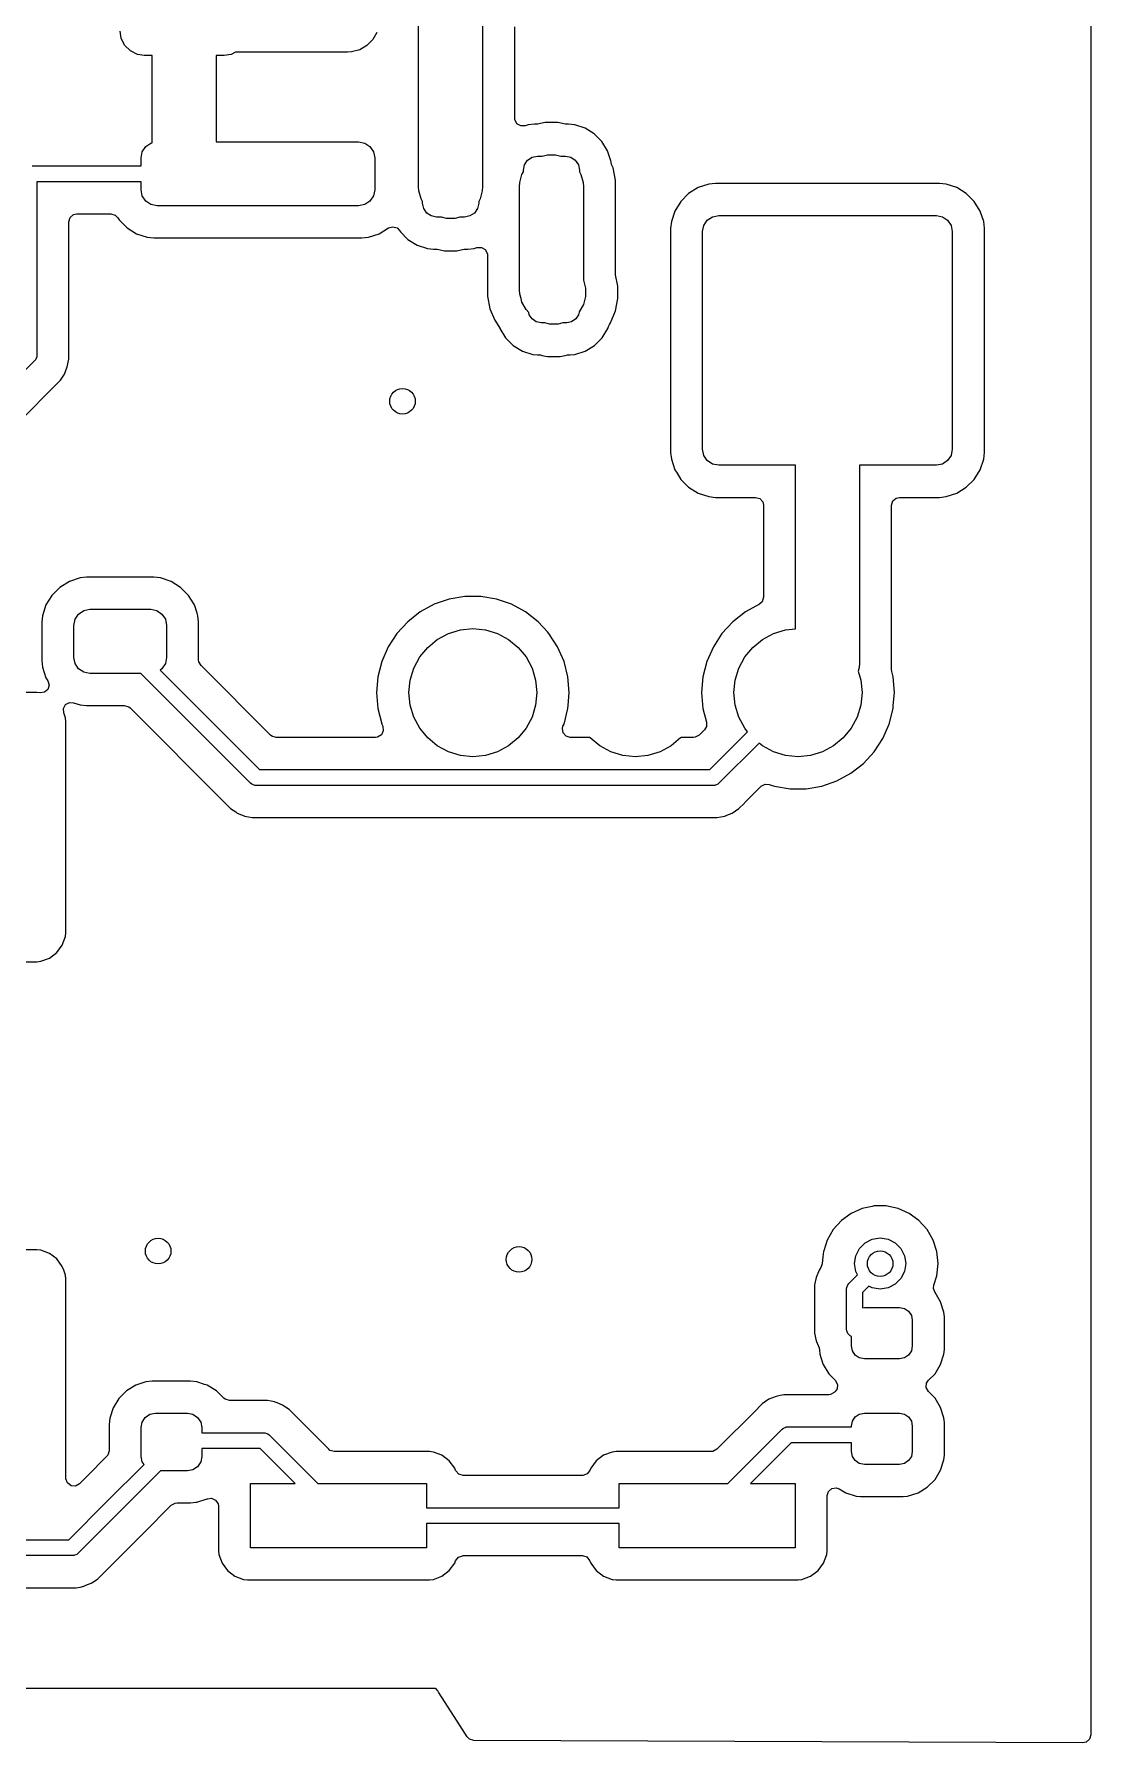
# Model space of a CAD drawing. Extents: x 0.78 to 3.29, y -3.41 to -0.66.
# Drawn here: x 2.642 to 3.292, y -3.407 to -2.357 of the extents above; entities that cross this region are included whole.
import ezdxf

# ---------------------------------------------------------------- set-up
doc = ezdxf.new("R2010")
doc.units = 0
doc.header["$MEASUREMENT"] = 0
doc.layers.add('BLACK', color=7, linetype='CONTINUOUS')

msp = doc.modelspace()

# ---------------------------------------------------------------- linework, layer by layer
at = {"layer": 'BLACK', "linetype": 'CONTINUOUS'}
for p, q in [((3.2919, -2.2501), (3.2919, -3.4025)), ((2.8784, -2.4508), (2.8784, -2.3342)), ((2.9178, -2.3423), (2.9178, -2.4508)), ((2.9375, -2.4087), (2.9375, -2.3525)), ((2.6955, -2.3595), (2.6949, -2.3553)), ((2.6976, -2.3639), (2.6955, -2.3595)), ((2.8503, -2.3604), (2.8466, -2.364)), ((2.8528, -2.356), (2.8503, -2.3604)), ((2.7011, -2.3673), (2.6976, -2.3639)), ((2.7054, -2.3695), (2.7011, -2.3673)), ((2.7096, -2.3701), (2.7054, -2.3695)), ((2.7146, -2.3701), (2.7096, -2.3701)), ((2.7146, -2.4238), (2.7146, -2.3701)), ((2.7589, -2.3701), (2.7539, -2.3701)), ((2.7539, -2.3701), (2.7539, -2.4232)), ((2.7631, -2.3695), (2.7589, -2.3701)), ((2.7658, -2.3681), (2.7631, -2.3695)), ((2.8346, -2.3681), (2.7658, -2.3681)), ((2.8372, -2.3679), (2.8346, -2.3681)), ((2.8422, -2.3666), (2.8372, -2.3679)), ((2.8466, -2.364), (2.8422, -2.3666)), ((2.9376, -2.4096), (2.9375, -2.4087)), ((2.9388, -2.4121), (2.9376, -2.4096)), ((2.9412, -2.4135), (2.9388, -2.4121)), ((2.9439, -2.4134), (2.9412, -2.4135)), ((2.9458, -2.4128), (2.9439, -2.4134)), ((2.9496, -2.4124), (2.9458, -2.4128)), ((2.9458, -2.4128), (2.9458, -2.4128)), ((2.9508, -2.4124), (2.9496, -2.4124)), ((2.9518, -2.4123), (2.9508, -2.4124)), ((2.9533, -2.412), (2.9518, -2.4123)), ((2.9563, -2.4114), (2.9533, -2.412)), ((2.964, -2.4114), (2.9563, -2.4114)), ((2.9563, -2.4114), (2.9563, -2.4114)), ((2.967, -2.412), (2.964, -2.4114)), ((2.964, -2.4114), (2.964, -2.4114)), ((2.9685, -2.4123), (2.967, -2.412)), ((2.9694, -2.4124), (2.9685, -2.4123)), ((2.9706, -2.4124), (2.9694, -2.4124)), ((2.9745, -2.4128), (2.9706, -2.4124)), ((2.9706, -2.4124), (2.9706, -2.4124)), ((2.9808, -2.4149), (2.9745, -2.4128)), ((2.9745, -2.4128), (2.9745, -2.4128)), ((2.9864, -2.4183), (2.9808, -2.4149)), ((2.9808, -2.4149), (2.9808, -2.4149)), ((2.9808, -2.4149), (2.9808, -2.4149)), ((2.7084, -2.4293), (2.7106, -2.4261)), ((2.7106, -2.4261), (2.7138, -2.424)), ((2.7138, -2.424), (2.7146, -2.4238)), ((2.7539, -2.4232), (2.7549, -2.4232)), ((2.7549, -2.4232), (2.8228, -2.4232)), ((2.8228, -2.4232), (2.8415, -2.4232)), ((2.8415, -2.4232), (2.8453, -2.424)), ((2.8453, -2.424), (2.8485, -2.4261)), ((2.8485, -2.4261), (2.8506, -2.4293)), ((2.9911, -2.423), (2.9864, -2.4183)), ((2.9864, -2.4183), (2.9864, -2.4183)), ((2.9946, -2.4287), (2.9911, -2.423)), ((2.9911, -2.423), (2.9911, -2.423)), ((2.7077, -2.4331), (2.7084, -2.4293)), ((2.7077, -2.438), (2.7077, -2.4331)), ((2.8506, -2.4293), (2.8514, -2.4331)), ((2.8514, -2.4331), (2.8514, -2.4528)), ((2.9436, -2.4374), (2.9454, -2.4346)), ((2.9454, -2.4346), (2.9482, -2.4327)), ((2.9482, -2.4327), (2.9515, -2.4321)), ((2.9515, -2.4321), (2.9545, -2.4321)), ((2.9545, -2.4321), (2.9576, -2.4313)), ((2.9576, -2.4313), (2.9627, -2.4313)), ((2.9627, -2.4313), (2.9658, -2.4321)), ((2.9658, -2.4321), (2.9688, -2.4321)), ((2.9688, -2.4321), (2.972, -2.4327)), ((2.972, -2.4327), (2.9748, -2.4346)), ((2.9748, -2.4346), (2.9767, -2.4374)), ((2.9946, -2.4287), (2.9946, -2.4287)), ((2.9946, -2.4287), (2.9946, -2.4287)), ((2.9953, -2.4307), (2.9946, -2.4287)), ((2.9967, -2.4349), (2.9953, -2.4307)), ((2.9968, -2.4357), (2.9967, -2.4349)), ((2.9971, -2.4371), (2.9968, -2.4357)), ((2.6407, -2.438), (2.7077, -2.438)), ((2.9406, -2.4482), (2.942, -2.4433)), ((2.942, -2.4433), (2.9429, -2.4416)), ((2.9429, -2.4407), (2.9436, -2.4374)), ((2.9429, -2.4416), (2.9429, -2.4407)), ((2.9767, -2.4374), (2.9774, -2.4407)), ((2.9774, -2.4407), (2.9774, -2.4416)), ((2.9774, -2.4416), (2.9783, -2.4433)), ((2.9783, -2.4433), (2.9797, -2.4482)), ((2.998, -2.4393), (2.9971, -2.4371)), ((2.9995, -2.4469), (2.998, -2.4393)), ((2.998, -2.4393), (2.998, -2.4393)), ((2.998, -2.4393), (2.998, -2.4393)), ((2.998, -2.4393), (2.998, -2.4393)), ((2.9995, -2.504), (2.9995, -2.4469)), ((2.7077, -2.4478), (2.6436, -2.4478)), ((2.6436, -2.4478), (2.6436, -2.5545)), ((2.7077, -2.4528), (2.7077, -2.4478)), ((2.7084, -2.4565), (2.7077, -2.4528)), ((2.7106, -2.4597), (2.7084, -2.4565)), ((2.8506, -2.4565), (2.8485, -2.4597)), ((2.8514, -2.4528), (2.8506, -2.4565)), ((2.8786, -2.4534), (2.8784, -2.4508)), ((2.8799, -2.4583), (2.8786, -2.4534)), ((2.9176, -2.4534), (2.9163, -2.4583)), ((2.9178, -2.4508), (2.9176, -2.4534)), ((2.9405, -2.4508), (2.9406, -2.4482)), ((2.9405, -2.5143), (2.9405, -2.4508)), ((2.9797, -2.4482), (2.9798, -2.4508)), ((2.9798, -2.4508), (2.9798, -2.5083)), ((3.0445, -2.455), (3.0397, -2.4599)), ((3.0504, -2.4514), (3.0445, -2.455)), ((3.057, -2.4492), (3.0504, -2.4514)), ((3.0504, -2.4514), (3.0504, -2.4514)), ((3.061, -2.4488), (3.057, -2.4492)), ((3.057, -2.4492), (3.057, -2.4492)), ((3.1988, -2.4488), (3.061, -2.4488)), ((3.061, -2.4488), (3.061, -2.4488)), ((3.2029, -2.4492), (3.1988, -2.4488)), ((3.2094, -2.4514), (3.2029, -2.4492)), ((3.2029, -2.4492), (3.2029, -2.4492)), ((3.2153, -2.455), (3.2094, -2.4514)), ((3.2202, -2.4599), (3.2153, -2.455)), ((2.664, -2.4698), (2.6661, -2.468)), ((2.6661, -2.468), (2.6682, -2.4675)), ((2.6682, -2.4675), (2.6892, -2.4675)), ((2.6892, -2.4675), (2.6918, -2.4683)), ((2.7138, -2.4618), (2.7106, -2.4597)), ((2.7175, -2.4626), (2.7138, -2.4618)), ((2.7362, -2.4626), (2.7175, -2.4626)), ((2.8041, -2.4626), (2.7362, -2.4626)), ((2.8415, -2.4626), (2.8041, -2.4626)), ((2.8453, -2.4618), (2.8415, -2.4626)), ((2.8485, -2.4597), (2.8453, -2.4618)), ((2.8809, -2.46), (2.8799, -2.4583)), ((2.8809, -2.4609), (2.8809, -2.46)), ((2.8816, -2.4642), (2.8809, -2.4609)), ((2.8834, -2.467), (2.8816, -2.4642)), ((2.8862, -2.4688), (2.8834, -2.467)), ((2.9128, -2.467), (2.91, -2.4688)), ((2.9147, -2.4642), (2.9128, -2.467)), ((2.9154, -2.4609), (2.9147, -2.4642)), ((2.9163, -2.4583), (2.9154, -2.46)), ((2.9154, -2.46), (2.9154, -2.4609)), ((3.036, -2.4658), (3.0339, -2.4723)), ((3.0397, -2.4599), (3.036, -2.4658)), ((3.036, -2.4658), (3.036, -2.4658)), ((3.2238, -2.4658), (3.2202, -2.4599)), ((3.226, -2.4723), (3.2238, -2.4658)), ((2.6633, -2.4724), (2.664, -2.4698)), ((2.6633, -2.5569), (2.6633, -2.4724)), ((2.6918, -2.4683), (2.6934, -2.4699)), ((2.6934, -2.4699), (2.6942, -2.4712)), ((2.6942, -2.4712), (2.6991, -2.4761)), ((2.6991, -2.4761), (2.7049, -2.4797)), ((2.8541, -2.4797), (2.8599, -2.4761)), ((2.8599, -2.4761), (2.8626, -2.4754)), ((2.8626, -2.4754), (2.8652, -2.4762)), ((2.8652, -2.4762), (2.8666, -2.4777)), ((2.8666, -2.4777), (2.8672, -2.4786)), ((2.8672, -2.4786), (2.8718, -2.4832)), ((2.8895, -2.4695), (2.8862, -2.4688)), ((2.8925, -2.4695), (2.8895, -2.4695)), ((2.8956, -2.4703), (2.8925, -2.4695)), ((2.9007, -2.4703), (2.8956, -2.4703)), ((2.9037, -2.4695), (2.9007, -2.4703)), ((2.9067, -2.4695), (2.9037, -2.4695)), ((2.91, -2.4688), (2.9067, -2.4695)), ((3.0339, -2.4723), (3.0334, -2.4764)), ((3.0334, -2.4764), (3.0334, -2.6142)), ((3.0339, -2.4723), (3.0339, -2.4723)), ((3.0339, -2.4723), (3.0339, -2.4723)), ((3.0531, -2.4783), (3.0539, -2.4746)), ((3.0531, -2.6122), (3.0531, -2.4783)), ((3.0539, -2.4746), (3.056, -2.4714)), ((3.056, -2.4714), (3.0592, -2.4693)), ((3.0592, -2.4693), (3.063, -2.4685)), ((3.063, -2.4685), (3.1969, -2.4685)), ((3.1969, -2.4685), (3.2006, -2.4693)), ((3.2006, -2.4693), (3.2038, -2.4714)), ((3.2038, -2.4714), (3.2059, -2.4746)), ((3.2059, -2.4746), (3.2067, -2.4783)), ((3.2067, -2.4783), (3.2067, -2.6122)), ((3.2264, -2.4764), (3.226, -2.4723)), ((3.2264, -2.6142), (3.2264, -2.4764)), ((2.7049, -2.4797), (2.7115, -2.4819)), ((2.7115, -2.4819), (2.7156, -2.4823)), ((2.7156, -2.4823), (2.7319, -2.4823)), ((2.7319, -2.4823), (2.7319, -2.4823)), ((2.7319, -2.4823), (2.7323, -2.4823)), ((2.7323, -2.4823), (2.8273, -2.4823)), ((2.8273, -2.4823), (2.8273, -2.4823)), ((2.8273, -2.4823), (2.8435, -2.4823)), ((2.8435, -2.4823), (2.8476, -2.4819)), ((2.8435, -2.4823), (2.8435, -2.4823)), ((2.8476, -2.4819), (2.8541, -2.4797)), ((2.8718, -2.4832), (2.8718, -2.4832)), ((2.8718, -2.4832), (2.8775, -2.4867)), ((2.8775, -2.4867), (2.8775, -2.4867)), ((2.8775, -2.4867), (2.8775, -2.4867)), ((2.8775, -2.4867), (2.8838, -2.4888)), ((2.8838, -2.4888), (2.8876, -2.4892)), ((2.9086, -2.4892), (2.9125, -2.4888)), ((2.9125, -2.4888), (2.9143, -2.4882)), ((2.9143, -2.4882), (2.9171, -2.4881)), ((2.9171, -2.4881), (2.9194, -2.4895)), ((2.8876, -2.4892), (2.8888, -2.4892)), ((2.8888, -2.4892), (2.8898, -2.4893)), ((2.8898, -2.4893), (2.8909, -2.4895)), ((2.8909, -2.4895), (2.8943, -2.4902)), ((2.8943, -2.4902), (2.8943, -2.4902)), ((2.8943, -2.4902), (2.902, -2.4902)), ((2.902, -2.4902), (2.9054, -2.4895)), ((2.9054, -2.4895), (2.9065, -2.4893)), ((2.9065, -2.4893), (2.9074, -2.4892)), ((2.9074, -2.4892), (2.9086, -2.4892)), ((2.9086, -2.4892), (2.9086, -2.4892)), ((2.9194, -2.4895), (2.9207, -2.492)), ((2.9207, -2.492), (2.9207, -2.4928)), ((2.9207, -2.4928), (2.9207, -2.5182)), ((2.9798, -2.5083), (2.9811, -2.5132)), ((2.9996, -2.5049), (2.9995, -2.504)), ((3.001, -2.5119), (2.9996, -2.5049)), ((2.9207, -2.5182), (2.9223, -2.5258)), ((2.9406, -2.5168), (2.9405, -2.5143)), ((2.9414, -2.5196), (2.9406, -2.5168)), ((2.9406, -2.5168), (2.9406, -2.5168)), ((2.942, -2.5218), (2.9414, -2.5196)), ((2.9811, -2.5183), (2.9798, -2.5233)), ((2.9811, -2.5132), (2.9811, -2.5183)), ((2.9995, -2.5272), (3.001, -2.5196)), ((3.001, -2.5196), (3.001, -2.5119)), ((2.9223, -2.5258), (2.9223, -2.5258)), ((2.9223, -2.5258), (2.9252, -2.5329)), ((2.9445, -2.5263), (2.942, -2.5218)), ((2.9462, -2.5281), (2.9445, -2.5263)), ((2.9445, -2.5263), (2.9445, -2.5263)), ((2.9465, -2.5296), (2.9462, -2.5281)), ((2.9482, -2.5321), (2.9465, -2.5296)), ((2.9768, -2.5296), (2.9751, -2.5321)), ((2.9771, -2.5279), (2.9768, -2.5296)), ((2.9772, -2.5277), (2.9771, -2.5279)), ((2.9798, -2.5233), (2.9772, -2.5277)), ((2.9965, -2.5344), (2.9995, -2.5272)), ((2.9252, -2.5329), (2.9252, -2.5329)), ((2.9252, -2.5329), (2.9278, -2.5368)), ((2.9278, -2.5368), (2.9283, -2.5377)), ((2.9283, -2.5377), (2.9283, -2.5377)), ((2.9283, -2.5377), (2.9284, -2.538)), ((2.9284, -2.538), (2.9319, -2.5437)), ((2.9507, -2.5338), (2.9482, -2.5321)), ((2.9537, -2.5344), (2.9507, -2.5338)), ((2.956, -2.5344), (2.9537, -2.5344)), ((2.959, -2.5353), (2.956, -2.5344)), ((2.9642, -2.5353), (2.959, -2.5353)), ((2.9672, -2.5344), (2.9642, -2.5353)), ((2.9695, -2.5344), (2.9672, -2.5344)), ((2.9725, -2.5338), (2.9695, -2.5344)), ((2.9751, -2.5321), (2.9725, -2.5338)), ((2.9914, -2.5437), (2.9948, -2.538)), ((2.9948, -2.538), (2.9952, -2.5367)), ((2.9952, -2.5367), (2.9958, -2.5355)), ((2.9958, -2.5355), (2.9965, -2.5344)), ((2.9319, -2.5437), (2.9366, -2.5484)), ((2.9366, -2.5484), (2.9366, -2.5484)), ((2.9366, -2.5484), (2.9366, -2.5484)), ((2.9366, -2.5484), (2.9423, -2.5519)), ((2.9423, -2.5519), (2.9487, -2.5539)), ((2.9745, -2.5539), (2.9809, -2.5519)), ((2.9809, -2.5519), (2.9866, -2.5484)), ((2.9866, -2.5484), (2.9914, -2.5437)), ((2.6421, -2.5579), (2.5837, -2.6164)), ((2.6427, -2.5572), (2.6421, -2.5579)), ((2.6435, -2.5554), (2.6427, -2.5572)), ((2.6427, -2.5572), (2.6427, -2.5572)), ((2.6436, -2.5545), (2.6435, -2.5554)), ((2.6605, -2.5661), (2.6623, -2.5616)), ((2.6623, -2.5616), (2.6633, -2.5569)), ((2.9487, -2.5539), (2.9515, -2.5542)), ((2.9515, -2.5542), (2.9523, -2.5542)), ((2.9523, -2.5542), (2.9533, -2.5542)), ((2.9533, -2.5542), (2.9543, -2.5545)), ((2.9543, -2.5545), (2.9577, -2.5551)), ((2.9577, -2.5551), (2.9577, -2.5551)), ((2.9577, -2.5551), (2.9655, -2.5551)), ((2.9655, -2.5551), (2.9686, -2.5545)), ((2.9686, -2.5545), (2.97, -2.5542)), ((2.97, -2.5542), (2.9709, -2.5542)), ((2.9709, -2.5542), (2.9717, -2.5542)), ((2.9717, -2.5542), (2.9745, -2.5539)), ((2.9717, -2.5542), (2.9717, -2.5542)), ((2.6308, -2.5971), (2.6578, -2.5702)), ((2.6578, -2.5702), (2.6579, -2.5699)), ((2.6579, -2.5699), (2.6581, -2.5697)), ((2.6581, -2.5697), (2.6605, -2.5661)), ((2.6605, -2.5661), (2.6605, -2.5661)), ((2.6605, -2.5661), (2.6605, -2.5661)), ((3.0334, -2.6142), (3.0334, -2.6142)), ((3.0334, -2.6142), (3.0339, -2.6182)), ((3.0539, -2.616), (3.0531, -2.6122)), ((3.2067, -2.6122), (3.2059, -2.616)), ((3.226, -2.6182), (3.2264, -2.6142)), ((3.0339, -2.6182), (3.0339, -2.6182)), ((3.0339, -2.6182), (3.036, -2.6248)), ((3.036, -2.6248), (3.036, -2.6248)), ((3.036, -2.6248), (3.0374, -2.627)), ((3.056, -2.6192), (3.0539, -2.616)), ((3.0592, -2.6213), (3.056, -2.6192)), ((3.063, -2.622), (3.0592, -2.6213)), ((3.1102, -2.622), (3.063, -2.622)), ((3.1102, -2.7226), (3.1102, -2.622)), ((3.1969, -2.622), (3.1496, -2.622)), ((3.1496, -2.622), (3.1496, -2.7437)), ((3.2006, -2.6213), (3.1969, -2.622)), ((3.2038, -2.6192), (3.2006, -2.6213)), ((3.2059, -2.616), (3.2038, -2.6192)), ((3.2202, -2.6307), (3.2238, -2.6248)), ((3.2238, -2.6248), (3.226, -2.6182)), ((3.0374, -2.627), (3.0397, -2.6307)), ((3.0397, -2.6307), (3.0445, -2.6355)), ((3.0445, -2.6355), (3.0504, -2.6392)), ((3.2094, -2.6392), (3.2153, -2.6355)), ((3.2153, -2.6355), (3.2202, -2.6307)), ((3.0504, -2.6392), (3.057, -2.6413)), ((3.057, -2.6413), (3.061, -2.6418)), ((3.061, -2.6418), (3.0856, -2.6418)), ((3.0856, -2.6418), (3.0883, -2.6425)), ((3.0883, -2.6425), (3.0901, -2.6446)), ((3.0901, -2.6446), (3.0905, -2.6466)), ((3.0905, -2.6466), (3.0905, -2.7032)), ((3.1693, -2.6466), (3.1701, -2.644)), ((3.1693, -2.7476), (3.1693, -2.6466)), ((3.1701, -2.644), (3.1722, -2.6422)), ((3.1722, -2.6422), (3.1742, -2.6418)), ((3.1742, -2.6418), (3.1988, -2.6418)), ((3.1988, -2.6418), (3.2029, -2.6413)), ((3.1988, -2.6418), (3.1988, -2.6418)), ((3.2029, -2.6413), (3.2094, -2.6392)), ((2.6577, -2.6971), (2.6528, -2.702)), ((2.6636, -2.6935), (2.6577, -2.6971)), ((2.6702, -2.6913), (2.6636, -2.6935)), ((2.6636, -2.6935), (2.6636, -2.6935)), ((2.6742, -2.6909), (2.6702, -2.6913)), ((2.6702, -2.6913), (2.6702, -2.6913)), ((2.7156, -2.6909), (2.6742, -2.6909)), ((2.6742, -2.6909), (2.6742, -2.6909)), ((2.7196, -2.6913), (2.7156, -2.6909)), ((2.7262, -2.6935), (2.7196, -2.6913)), ((2.7196, -2.6913), (2.7196, -2.6913)), ((2.732, -2.6971), (2.7262, -2.6935)), ((2.7369, -2.702), (2.732, -2.6971)), ((2.6492, -2.7079), (2.647, -2.7145)), ((2.6528, -2.702), (2.6492, -2.7079)), ((2.6492, -2.7079), (2.6492, -2.7079)), ((2.7405, -2.7079), (2.7369, -2.702)), ((2.7422, -2.713), (2.7405, -2.7079)), ((2.888, -2.7075), (2.8794, -2.7122)), ((2.8973, -2.7043), (2.888, -2.7075)), ((2.888, -2.7075), (2.888, -2.7075)), ((2.9069, -2.7027), (2.8973, -2.7043)), ((2.9167, -2.7027), (2.9069, -2.7027)), ((2.9264, -2.7043), (2.9167, -2.7027)), ((2.9356, -2.7075), (2.9264, -2.7043)), ((2.9442, -2.7122), (2.9356, -2.7075)), ((2.9356, -2.7075), (2.9356, -2.7075)), ((3.088, -2.7075), (3.0794, -2.7122)), ((3.0898, -2.7059), (3.088, -2.7075)), ((3.0905, -2.7032), (3.0898, -2.7059)), ((2.647, -2.7145), (2.6466, -2.7185)), ((2.6466, -2.7185), (2.6466, -2.7421)), ((2.647, -2.7145), (2.647, -2.7145)), ((2.647, -2.7145), (2.647, -2.7145)), ((2.6663, -2.7205), (2.6671, -2.7167)), ((2.6671, -2.7167), (2.6692, -2.7135)), ((2.6692, -2.7135), (2.6724, -2.7114)), ((2.6724, -2.7114), (2.6762, -2.7106)), ((2.6762, -2.7106), (2.7136, -2.7106)), ((2.7136, -2.7106), (2.7173, -2.7114)), ((2.7173, -2.7114), (2.7205, -2.7135)), ((2.7205, -2.7135), (2.7227, -2.7167)), ((2.7227, -2.7167), (2.7234, -2.7205)), ((2.7427, -2.7145), (2.7422, -2.713)), ((2.7431, -2.7182), (2.7427, -2.7145)), ((2.7427, -2.7145), (2.7427, -2.7145)), ((2.7431, -2.7185), (2.7431, -2.7182)), ((2.7431, -2.7417), (2.7431, -2.7185)), ((2.8717, -2.7182), (2.865, -2.7254)), ((2.8794, -2.7122), (2.8717, -2.7182)), ((2.952, -2.7182), (2.9442, -2.7122)), ((2.9442, -2.7122), (2.9442, -2.7122)), ((2.9442, -2.7122), (2.9442, -2.7122)), ((2.9577, -2.7245), (2.952, -2.7182)), ((3.0717, -2.7182), (3.065, -2.7254)), ((3.0794, -2.7122), (3.0717, -2.7182)), ((2.6663, -2.7402), (2.6663, -2.7205)), ((2.7234, -2.7205), (2.7234, -2.7402)), ((2.865, -2.7254), (2.8597, -2.7336)), ((2.884, -2.734), (2.8899, -2.7291)), ((2.8899, -2.7291), (2.8967, -2.7254)), ((2.8967, -2.7254), (2.9041, -2.7232)), ((2.9041, -2.7232), (2.9118, -2.7224)), ((2.9118, -2.7224), (2.9195, -2.7232)), ((2.9195, -2.7232), (2.9269, -2.7254)), ((2.9269, -2.7254), (2.9337, -2.7291)), ((2.9337, -2.7291), (2.9396, -2.734)), ((2.9586, -2.7254), (2.9577, -2.7245)), ((2.9639, -2.7336), (2.9586, -2.7254)), ((3.065, -2.7254), (3.0597, -2.7336)), ((3.084, -2.734), (3.0899, -2.7291)), ((3.0899, -2.7291), (3.0967, -2.7254)), ((3.0967, -2.7254), (3.1041, -2.7232)), ((3.1041, -2.7232), (3.1102, -2.7226)), ((2.6671, -2.7439), (2.6663, -2.7402)), ((2.7234, -2.7402), (2.7227, -2.7439)), ((2.8597, -2.7336), (2.8557, -2.7426)), ((2.8754, -2.7467), (2.8791, -2.7399)), ((2.8791, -2.7399), (2.884, -2.734)), ((2.9396, -2.734), (2.9445, -2.7399)), ((2.9445, -2.7399), (2.9482, -2.7467)), ((2.9679, -2.7426), (2.9639, -2.7336)), ((3.0597, -2.7336), (3.0557, -2.7426)), ((3.0754, -2.7467), (3.0791, -2.7399)), ((3.0791, -2.7399), (3.084, -2.734)), ((2.6466, -2.7421), (2.6466, -2.7421)), ((2.6466, -2.7421), (2.647, -2.7462)), ((2.647, -2.7462), (2.647, -2.7462)), ((2.647, -2.7462), (2.6481, -2.7494)), ((2.6481, -2.7494), (2.6492, -2.7527)), ((2.6692, -2.7471), (2.6671, -2.7439)), ((2.6724, -2.7493), (2.6692, -2.7471)), ((2.6762, -2.75), (2.6724, -2.7493)), ((2.7076, -2.75), (2.6762, -2.75)), ((2.7751, -2.8175), (2.7076, -2.75)), ((2.7205, -2.7471), (2.7194, -2.7479)), ((2.7194, -2.7479), (2.7806, -2.8091)), ((2.7227, -2.7439), (2.7205, -2.7471)), ((2.7432, -2.7428), (2.7431, -2.7417)), ((2.7446, -2.7452), (2.7432, -2.7428)), ((2.7873, -2.7879), (2.7446, -2.7452)), ((2.8557, -2.7426), (2.8533, -2.7521)), ((2.8732, -2.7541), (2.8754, -2.7467)), ((2.9482, -2.7467), (2.9504, -2.7541)), ((2.9703, -2.7521), (2.9679, -2.7426)), ((3.0557, -2.7426), (3.0533, -2.7521)), ((3.0732, -2.7541), (3.0754, -2.7467)), ((3.1494, -2.7463), (3.1488, -2.7487)), ((3.1488, -2.7487), (3.1504, -2.7541)), ((3.1496, -2.7437), (3.1494, -2.7463)), ((3.1494, -2.7463), (3.1494, -2.7463)), ((3.1695, -2.7488), (3.1693, -2.7476)), ((3.1703, -2.7521), (3.1695, -2.7488)), ((2.6436, -2.7618), (2.6122, -2.7618)), ((2.6457, -2.762), (2.6436, -2.7618)), ((2.6436, -2.7618), (2.6436, -2.7618)), ((2.6482, -2.7616), (2.6457, -2.762)), ((2.6503, -2.7599), (2.6482, -2.7616)), ((2.6492, -2.7527), (2.6504, -2.7546)), ((2.6511, -2.7573), (2.6503, -2.7599)), ((2.6504, -2.7546), (2.6511, -2.7573)), ((2.8533, -2.7521), (2.8525, -2.7618)), ((2.8525, -2.7618), (2.8525, -2.7618)), ((2.8525, -2.7618), (2.8533, -2.7716)), ((2.8533, -2.7521), (2.8533, -2.7521)), ((2.8724, -2.7618), (2.8732, -2.7541)), ((2.8732, -2.7695), (2.8724, -2.7618)), ((2.9504, -2.7541), (2.9512, -2.7618)), ((2.9512, -2.7618), (2.9504, -2.7695)), ((2.9711, -2.7618), (2.9703, -2.7521)), ((2.9703, -2.7521), (2.9703, -2.7521)), ((2.9704, -2.7697), (2.9711, -2.7618)), ((2.9711, -2.7618), (2.9711, -2.7618)), ((3.0533, -2.7521), (3.0525, -2.7618)), ((3.0525, -2.7618), (3.0525, -2.7618)), ((3.0525, -2.7618), (3.0533, -2.7716)), ((3.0533, -2.7521), (3.0533, -2.7521)), ((3.0724, -2.7618), (3.0732, -2.7541)), ((3.0732, -2.7695), (3.0724, -2.7618)), ((3.1504, -2.7541), (3.1512, -2.7618)), ((3.1512, -2.7618), (3.1504, -2.7695)), ((3.1711, -2.7618), (3.1703, -2.7521)), ((3.1703, -2.7521), (3.1703, -2.7521)), ((3.1704, -2.7697), (3.1711, -2.7618)), ((3.1711, -2.7618), (3.1711, -2.7618)), ((2.6599, -2.7716), (2.6612, -2.7692)), ((2.6601, -2.7743), (2.6599, -2.7716)), ((2.6612, -2.7692), (2.6636, -2.7678)), ((2.6636, -2.7678), (2.6662, -2.768)), ((2.6662, -2.768), (2.6702, -2.7693)), ((2.6702, -2.7693), (2.6742, -2.7697)), ((2.6742, -2.7697), (2.6974, -2.7697)), ((2.6974, -2.7697), (2.7001, -2.7705)), ((2.7001, -2.7705), (2.7009, -2.7711)), ((2.7009, -2.7711), (2.7593, -2.8296)), ((2.8533, -2.7716), (2.8533, -2.7716)), ((2.8533, -2.7716), (2.8557, -2.781)), ((2.8754, -2.7769), (2.8732, -2.7695)), ((2.9504, -2.7695), (2.9482, -2.7769)), ((2.9679, -2.7811), (2.9703, -2.7716)), ((2.9703, -2.7716), (2.9704, -2.7697)), ((3.0533, -2.7716), (3.0533, -2.7716)), ((3.0533, -2.7716), (3.0555, -2.78)), ((3.0754, -2.7769), (3.0732, -2.7695)), ((3.1504, -2.7695), (3.1482, -2.7769)), ((3.1679, -2.7811), (3.1703, -2.7716)), ((3.1703, -2.7716), (3.1704, -2.7697)), ((2.6612, -2.7773), (2.6601, -2.7743)), ((2.6614, -2.7796), (2.6612, -2.7773)), ((2.6614, -2.9094), (2.6614, -2.7796)), ((2.8557, -2.781), (2.8557, -2.7811)), ((2.8557, -2.7811), (2.8564, -2.7825)), ((2.8564, -2.7825), (2.8567, -2.7852)), ((2.8791, -2.7837), (2.8754, -2.7769)), ((2.9482, -2.7769), (2.9445, -2.7837)), ((2.9669, -2.7838), (2.9672, -2.7825)), ((2.9672, -2.7825), (2.9679, -2.7811)), ((3.0554, -2.7827), (3.0542, -2.7846)), ((3.0555, -2.78), (3.0554, -2.7827)), ((3.0791, -2.7837), (3.0754, -2.7769)), ((3.1482, -2.7769), (3.1445, -2.7837)), ((3.1639, -2.79), (3.1679, -2.7811)), ((2.7881, -2.7886), (2.7873, -2.7879)), ((2.7908, -2.7894), (2.7881, -2.7886)), ((2.8519, -2.7894), (2.7908, -2.7894)), ((2.8532, -2.7892), (2.8519, -2.7894)), ((2.8556, -2.7877), (2.8532, -2.7892)), ((2.8567, -2.7852), (2.8556, -2.7877)), ((2.884, -2.7896), (2.8791, -2.7837)), ((2.8899, -2.7945), (2.884, -2.7896)), ((2.9396, -2.7896), (2.9337, -2.7945)), ((2.9445, -2.7837), (2.9396, -2.7896)), ((2.9673, -2.7865), (2.9669, -2.7838)), ((2.9691, -2.7886), (2.9673, -2.7865)), ((2.9717, -2.7894), (2.9691, -2.7886)), ((2.9837, -2.7894), (2.9717, -2.7894)), ((2.984, -2.7896), (2.9837, -2.7894)), ((2.9899, -2.7945), (2.984, -2.7896)), ((3.0396, -2.7896), (3.0337, -2.7945)), ((3.0399, -2.7894), (3.0396, -2.7896)), ((3.0474, -2.7894), (3.0399, -2.7894)), ((3.0485, -2.7892), (3.0474, -2.7894)), ((3.0509, -2.7879), (3.0485, -2.7892)), ((3.0542, -2.7846), (3.0509, -2.7879)), ((3.0576, -2.8091), (3.0808, -2.7858)), ((3.0878, -2.7928), (3.0631, -2.8175)), ((3.0808, -2.7858), (3.0791, -2.7837)), ((3.0899, -2.7945), (3.0878, -2.7928)), ((3.1396, -2.7896), (3.1337, -2.7945)), ((3.1445, -2.7837), (3.1396, -2.7896)), ((3.1586, -2.7982), (3.1639, -2.79)), ((2.8967, -2.7982), (2.8899, -2.7945)), ((2.9041, -2.8004), (2.8967, -2.7982)), ((2.9118, -2.8012), (2.9041, -2.8004)), ((2.9195, -2.8004), (2.9118, -2.8012)), ((2.9269, -2.7982), (2.9195, -2.8004)), ((2.9337, -2.7945), (2.9269, -2.7982)), ((2.9967, -2.7982), (2.9899, -2.7945)), ((3.0041, -2.8004), (2.9967, -2.7982)), ((3.0118, -2.8012), (3.0041, -2.8004)), ((3.0195, -2.8004), (3.0118, -2.8012)), ((3.0269, -2.7982), (3.0195, -2.8004)), ((3.0337, -2.7945), (3.0269, -2.7982)), ((3.0967, -2.7982), (3.0899, -2.7945)), ((3.1041, -2.8004), (3.0967, -2.7982)), ((3.1118, -2.8012), (3.1041, -2.8004)), ((3.1195, -2.8004), (3.1118, -2.8012)), ((3.1269, -2.7982), (3.1195, -2.8004)), ((3.1337, -2.7945), (3.1269, -2.7982)), ((3.152, -2.8054), (3.1586, -2.7982)), ((2.7806, -2.8091), (3.0576, -2.8091)), ((3.1356, -2.8161), (3.1442, -2.8114)), ((3.1442, -2.8114), (3.152, -2.8054)), ((2.7758, -2.8181), (2.7751, -2.8175)), ((2.7776, -2.8188), (2.7758, -2.8181)), ((2.7785, -2.8189), (2.7776, -2.8188)), ((2.7776, -2.8188), (2.7776, -2.8188)), ((3.0596, -2.8189), (2.7785, -2.8189)), ((3.0606, -2.8188), (3.0596, -2.8189)), ((3.0611, -2.8186), (3.0606, -2.8188)), ((3.0606, -2.8188), (3.0606, -2.8188)), ((3.0624, -2.8181), (3.0611, -2.8186)), ((3.0631, -2.8175), (3.0624, -2.8181)), ((3.0624, -2.8181), (3.0624, -2.8181)), ((3.0791, -2.8294), (3.0891, -2.8194)), ((3.0891, -2.8194), (3.0915, -2.818)), ((3.0915, -2.818), (3.0941, -2.8182)), ((3.0941, -2.8182), (3.0959, -2.8188)), ((3.0959, -2.8188), (3.0973, -2.8193)), ((3.0973, -2.8193), (3.1069, -2.8209)), ((3.1069, -2.8209), (3.1167, -2.8209)), ((3.1167, -2.8209), (3.1264, -2.8193)), ((3.1264, -2.8193), (3.1356, -2.8161)), ((2.7593, -2.8296), (2.7593, -2.8296)), ((2.7593, -2.8296), (2.7628, -2.8331)), ((2.7628, -2.8331), (2.7628, -2.8331)), ((2.7628, -2.8331), (2.7659, -2.8351)), ((2.7659, -2.8351), (2.7669, -2.8358)), ((3.0713, -2.8358), (3.0733, -2.8345)), ((3.0733, -2.8345), (3.0753, -2.8331)), ((3.0753, -2.8331), (3.0788, -2.8297)), ((3.0788, -2.8297), (3.0791, -2.8294)), ((3.0788, -2.8297), (3.0788, -2.8297)), ((3.0791, -2.8294), (3.0791, -2.8294)), ((2.7669, -2.8358), (2.7669, -2.8358)), ((2.7669, -2.8358), (2.7669, -2.8358)), ((2.7669, -2.8358), (2.7695, -2.8369)), ((2.7695, -2.8369), (2.7695, -2.8369)), ((2.7695, -2.8369), (2.7711, -2.8375)), ((2.7711, -2.8375), (2.7714, -2.8377)), ((2.7714, -2.8377), (2.7737, -2.8381)), ((2.7737, -2.8381), (2.7761, -2.8386)), ((2.7761, -2.8386), (3.0621, -2.8386)), ((3.0621, -2.8386), (3.0644, -2.8381)), ((3.0644, -2.8381), (3.0668, -2.8377)), ((3.0668, -2.8377), (3.0681, -2.8371)), ((3.0668, -2.8377), (3.0668, -2.8377)), ((3.0668, -2.8377), (3.0668, -2.8377)), ((3.0681, -2.8371), (3.0713, -2.8358)), ((3.0681, -2.8371), (3.0681, -2.8371)), ((3.0681, -2.8371), (3.0681, -2.8371)), ((2.6558, -2.9216), (2.6592, -2.917)), ((2.6592, -2.917), (2.6612, -2.9117)), ((2.6612, -2.9117), (2.6614, -2.9094)), ((2.5454, -2.9272), (2.6436, -2.9272)), ((2.6436, -2.9272), (2.646, -2.9269)), ((2.646, -2.9269), (2.6513, -2.925)), ((2.6513, -2.925), (2.6558, -2.9216)), ((3.1586, -3.0773), (3.1573, -3.0776)), ((3.1661, -3.0773), (3.1586, -3.0773)), ((3.1676, -3.0776), (3.1661, -3.0773)), ((3.1385, -3.0863), (3.1335, -3.0918)), ((3.1445, -3.0819), (3.1385, -3.0863)), ((3.1513, -3.0789), (3.1445, -3.0819)), ((3.1445, -3.0819), (3.1445, -3.0819)), ((3.1573, -3.0776), (3.1513, -3.0789)), ((3.1513, -3.0789), (3.1513, -3.0789)), ((3.1733, -3.0789), (3.1676, -3.0776)), ((3.1802, -3.0819), (3.1733, -3.0789)), ((3.1733, -3.0789), (3.1733, -3.0789)), ((3.1862, -3.0863), (3.1802, -3.0819)), ((3.1802, -3.0819), (3.1802, -3.0819)), ((3.1912, -3.0918), (3.1862, -3.0863)), ((3.1862, -3.0863), (3.1862, -3.0863)), ((3.1298, -3.0983), (3.1276, -3.1049)), ((3.1335, -3.0918), (3.1298, -3.0983)), ((3.1298, -3.0983), (3.1298, -3.0983)), ((3.1531, -3.1), (3.1575, -3.0978)), ((3.1575, -3.0978), (3.1623, -3.097)), ((3.1623, -3.097), (3.1672, -3.0978)), ((3.1672, -3.0978), (3.1716, -3.1)), ((3.1949, -3.0983), (3.1912, -3.0918)), ((3.1972, -3.1053), (3.1949, -3.0983)), ((2.6436, -3.1043), (2.5454, -3.1043)), ((2.646, -3.1046), (2.6436, -3.1043)), ((2.6436, -3.1043), (2.6436, -3.1043)), ((2.6436, -3.1043), (2.6436, -3.1043)), ((2.6436, -3.1043), (2.6436, -3.1043)), ((2.6513, -3.1065), (2.646, -3.1046)), ((2.646, -3.1046), (2.646, -3.1046)), ((2.6558, -3.1099), (2.6513, -3.1065)), ((2.6513, -3.1065), (2.6513, -3.1065)), ((3.1271, -3.1087), (3.1267, -3.113)), ((3.1275, -3.1053), (3.1271, -3.1087)), ((3.1276, -3.1049), (3.1275, -3.1053)), ((3.1466, -3.1128), (3.1473, -3.1079)), ((3.1473, -3.1079), (3.1496, -3.1035)), ((3.1496, -3.1035), (3.1531, -3.1)), ((3.1716, -3.1), (3.1751, -3.1035)), ((3.1751, -3.1035), (3.1773, -3.1079)), ((3.1773, -3.1079), (3.1781, -3.1128)), ((3.198, -3.1128), (3.1972, -3.1053)), ((2.6592, -3.1145), (2.6558, -3.1099)), ((2.6558, -3.1099), (2.6558, -3.1099)), ((2.6601, -3.1168), (2.6592, -3.1145)), ((2.6592, -3.1145), (2.6592, -3.1145)), ((2.6612, -3.1198), (2.6601, -3.1168)), ((3.1248, -3.1168), (3.1229, -3.1213)), ((3.1259, -3.1152), (3.1248, -3.1168)), ((3.1248, -3.1168), (3.1248, -3.1168)), ((3.1267, -3.113), (3.1259, -3.1152)), ((3.1473, -3.1176), (3.1466, -3.1128)), ((3.1484, -3.1197), (3.1473, -3.1176)), ((3.1773, -3.1176), (3.1751, -3.122)), ((3.1781, -3.1128), (3.1773, -3.1176)), ((3.1972, -3.1202), (3.198, -3.1128)), ((2.6614, -3.1221), (2.6612, -3.1198)), ((2.6614, -3.2447), (2.6614, -3.1221)), ((3.1229, -3.1213), (3.122, -3.1258)), ((3.122, -3.1258), (3.122, -3.1258)), ((3.122, -3.1258), (3.122, -3.1261)), ((3.122, -3.1261), (3.122, -3.1555)), ((3.1229, -3.1213), (3.1229, -3.1213)), ((3.1417, -3.1285), (3.1418, -3.1275)), ((3.1417, -3.1531), (3.1417, -3.1285)), ((3.1418, -3.1275), (3.1425, -3.1258)), ((3.1425, -3.1258), (3.1431, -3.125)), ((3.1425, -3.1258), (3.1425, -3.1258)), ((3.1431, -3.125), (3.1484, -3.1197)), ((3.1554, -3.1267), (3.1515, -3.1305)), ((3.1575, -3.1277), (3.1554, -3.1267)), ((3.1623, -3.1285), (3.1575, -3.1277)), ((3.1672, -3.1277), (3.1623, -3.1285)), ((3.1716, -3.1255), (3.1672, -3.1277)), ((3.1751, -3.122), (3.1716, -3.1255)), ((3.1951, -3.128), (3.1953, -3.126)), ((3.196, -3.1302), (3.1951, -3.128)), ((3.1953, -3.126), (3.1972, -3.1202)), ((3.1515, -3.1305), (3.1515, -3.14)), ((3.1515, -3.14), (3.1526, -3.1398)), ((3.1526, -3.1398), (3.1742, -3.1398)), ((3.1742, -3.1398), (3.1772, -3.1404)), ((3.1959, -3.1303), (3.196, -3.1302)), ((3.1961, -3.1305), (3.1959, -3.1303)), ((3.1995, -3.1362), (3.1961, -3.1305)), ((3.1961, -3.1305), (3.1961, -3.1305)), ((3.2015, -3.1426), (3.1995, -3.1362)), ((3.1772, -3.1404), (3.1798, -3.1421)), ((3.1798, -3.1421), (3.1815, -3.1446)), ((3.1815, -3.1446), (3.1821, -3.1476)), ((3.1821, -3.1476), (3.1821, -3.1634)), ((3.2018, -3.1454), (3.2015, -3.1426)), ((3.2018, -3.1656), (3.2018, -3.1454)), ((3.122, -3.1555), (3.1229, -3.1603)), ((3.1229, -3.1603), (3.1229, -3.1603)), ((3.1229, -3.1603), (3.1247, -3.1645)), ((3.1418, -3.1541), (3.1417, -3.1531)), ((3.1425, -3.1558), (3.1418, -3.1541)), ((3.1438, -3.1572), (3.1425, -3.1558)), ((3.1447, -3.1576), (3.1438, -3.1572)), ((3.1447, -3.1634), (3.1447, -3.1576)), ((3.1247, -3.1645), (3.125, -3.166)), ((3.125, -3.166), (3.1252, -3.1684)), ((3.1252, -3.1684), (3.1271, -3.1744)), ((3.1453, -3.1664), (3.1447, -3.1634)), ((3.147, -3.169), (3.1453, -3.1664)), ((3.1495, -3.1707), (3.147, -3.169)), ((3.1526, -3.1713), (3.1495, -3.1707)), ((3.1742, -3.1713), (3.1526, -3.1713)), ((3.1772, -3.1707), (3.1742, -3.1713)), ((3.1798, -3.169), (3.1772, -3.1707)), ((3.1815, -3.1664), (3.1798, -3.169)), ((3.1821, -3.1634), (3.1815, -3.1664)), ((3.1995, -3.1748), (3.2015, -3.1684)), ((3.2015, -3.1684), (3.2018, -3.1656)), ((3.1271, -3.1744), (3.1272, -3.1748)), ((3.1272, -3.1748), (3.1307, -3.1805)), ((3.1307, -3.1805), (3.1347, -3.1845)), ((3.1921, -3.1845), (3.1961, -3.1805)), ((3.1961, -3.1805), (3.1995, -3.1748)), ((3.1961, -3.1805), (3.1961, -3.1805)), ((3.1961, -3.1805), (3.1961, -3.1805)), ((2.6987, -3.191), (2.694, -3.1957)), ((2.7044, -3.1875), (2.6987, -3.191)), ((2.6987, -3.191), (2.6987, -3.191)), ((2.7107, -3.1854), (2.7044, -3.1875)), ((2.7044, -3.1875), (2.7044, -3.1875)), ((2.7146, -3.185), (2.7107, -3.1854)), ((2.7107, -3.1854), (2.7107, -3.1854)), ((2.7381, -3.185), (2.7146, -3.185)), ((2.7146, -3.185), (2.7146, -3.185)), ((2.742, -3.1854), (2.7381, -3.185)), ((2.7467, -3.187), (2.742, -3.1854)), ((2.7484, -3.1875), (2.7467, -3.187)), ((2.7541, -3.191), (2.7484, -3.1875)), ((2.7484, -3.1875), (2.7484, -3.1875)), ((2.7484, -3.1875), (2.7484, -3.1875)), ((2.7586, -3.1955), (2.7541, -3.191)), ((2.7541, -3.191), (2.7541, -3.191)), ((3.1341, -3.192), (3.1317, -3.1933)), ((3.1347, -3.1914), (3.1341, -3.192)), ((3.1347, -3.1845), (3.136, -3.187)), ((3.1358, -3.1897), (3.1347, -3.1914)), ((3.136, -3.187), (3.1358, -3.1897)), ((3.1907, -3.189), (3.1909, -3.1863)), ((3.1921, -3.1914), (3.1907, -3.189)), ((3.1909, -3.1863), (3.1921, -3.1845)), ((3.1961, -3.1955), (3.1921, -3.1914)), ((2.6905, -3.2014), (2.6884, -3.2078)), ((2.694, -3.1957), (2.6905, -3.2014)), ((2.6905, -3.2014), (2.6905, -3.2014)), ((2.694, -3.1957), (2.694, -3.1957)), ((2.7594, -3.1962), (2.7586, -3.1955)), ((2.762, -3.1969), (2.7594, -3.1962)), ((2.7854, -3.1969), (2.762, -3.1969)), ((2.7878, -3.1974), (2.7854, -3.1969)), ((2.7854, -3.1969), (2.7854, -3.1969)), ((2.7854, -3.1969), (2.7854, -3.1969)), ((2.7897, -3.1978), (2.7878, -3.1974)), ((2.7901, -3.1979), (2.7897, -3.1978)), ((2.7915, -3.1984), (2.7901, -3.1979)), ((2.7946, -3.1998), (2.7915, -3.1984)), ((2.7966, -3.2011), (2.7946, -3.1998)), ((2.7946, -3.1998), (2.7946, -3.1998)), ((2.7946, -3.1998), (2.7946, -3.1998)), ((2.7946, -3.1998), (2.7946, -3.1998)), ((2.7987, -3.2024), (2.7966, -3.2011)), ((2.8023, -3.206), (2.7987, -3.2024)), ((3.0864, -3.2024), (3.0619, -3.2269)), ((3.0881, -3.2007), (3.0864, -3.2024)), ((3.0864, -3.2024), (3.0864, -3.2024)), ((3.0898, -3.1989), (3.0881, -3.2007)), ((3.0939, -3.1962), (3.0898, -3.1989)), ((3.0983, -3.1944), (3.0939, -3.1962)), ((3.0939, -3.1962), (3.0939, -3.1962)), ((3.1009, -3.1939), (3.0983, -3.1944)), ((3.0983, -3.1944), (3.0983, -3.1944)), ((3.102, -3.1937), (3.1009, -3.1939)), ((3.1009, -3.1939), (3.1009, -3.1939)), ((3.1031, -3.1934), (3.102, -3.1937)), ((3.1079, -3.1934), (3.1031, -3.1934)), ((3.1307, -3.1934), (3.1079, -3.1934)), ((3.1317, -3.1933), (3.1307, -3.1934)), ((3.1995, -3.2012), (3.1961, -3.1955)), ((3.1961, -3.1955), (3.1961, -3.1955)), ((3.1961, -3.1955), (3.1961, -3.1955)), ((3.2015, -3.2076), (3.1995, -3.2012)), ((2.6884, -3.2078), (2.688, -3.2117)), ((2.688, -3.2117), (2.688, -3.2279)), ((2.7077, -3.2136), (2.7084, -3.2102)), ((2.7077, -3.2313), (2.7077, -3.2136)), ((2.7084, -3.2102), (2.7103, -3.2073)), ((2.7103, -3.2073), (2.7131, -3.2054)), ((2.7131, -3.2054), (2.7165, -3.2047)), ((2.7165, -3.2047), (2.7362, -3.2047)), ((2.7362, -3.2047), (2.7396, -3.2054)), ((2.7396, -3.2054), (2.7425, -3.2073)), ((2.7425, -3.2073), (2.7444, -3.2102)), ((2.7444, -3.2102), (2.7451, -3.2136)), ((2.7451, -3.2136), (2.7451, -3.2167)), ((2.8231, -3.2269), (2.8023, -3.206)), ((2.8023, -3.206), (2.8023, -3.206)), ((3.1028, -3.214), (3.1038, -3.2135)), ((3.1038, -3.2135), (3.1046, -3.2132)), ((3.1046, -3.2132), (3.1055, -3.2131)), ((3.1046, -3.2132), (3.1046, -3.2132)), ((3.1055, -3.2131), (3.1447, -3.2131)), ((3.1447, -3.2126), (3.1453, -3.2096)), ((3.1447, -3.2131), (3.1447, -3.2126)), ((3.1453, -3.2096), (3.147, -3.207)), ((3.147, -3.207), (3.1495, -3.2053)), ((3.1495, -3.2053), (3.1526, -3.2047)), ((3.1526, -3.2047), (3.1742, -3.2047)), ((3.1742, -3.2047), (3.1772, -3.2053)), ((3.1772, -3.2053), (3.1798, -3.207)), ((3.1798, -3.207), (3.1815, -3.2096)), ((3.1815, -3.2096), (3.1821, -3.2126)), ((3.1821, -3.2126), (3.1821, -3.2283)), ((3.2018, -3.2104), (3.2015, -3.2076)), ((3.2018, -3.2306), (3.2018, -3.2104)), ((2.7451, -3.2167), (2.783, -3.2167)), ((2.783, -3.2167), (2.7839, -3.2167)), ((2.7839, -3.2167), (2.7839, -3.2167)), ((2.7839, -3.2167), (2.7844, -3.217)), ((2.7844, -3.217), (2.7857, -3.2175)), ((2.7857, -3.2175), (2.7857, -3.2175)), ((2.7857, -3.2175), (2.7864, -3.2181)), ((2.7864, -3.2181), (2.8164, -3.248)), ((3.0686, -3.248), (3.102, -3.2146)), ((3.1076, -3.223), (3.0825, -3.248)), ((3.102, -3.2146), (3.1028, -3.214)), ((3.1028, -3.214), (3.1028, -3.214)), ((3.1447, -3.223), (3.1076, -3.223)), ((3.1447, -3.2283), (3.1447, -3.223)), ((2.6865, -3.2314), (2.6745, -3.2434)), ((2.6872, -3.2306), (2.6865, -3.2314)), ((2.688, -3.2279), (2.6872, -3.2306)), ((2.7084, -3.2347), (2.7077, -3.2313)), ((2.7095, -3.2363), (2.7084, -3.2347)), ((2.7444, -3.2347), (2.7425, -3.2376)), ((2.7451, -3.2313), (2.7444, -3.2347)), ((2.7809, -3.2265), (2.7451, -3.2265)), ((2.7451, -3.2265), (2.7451, -3.2313)), ((2.8025, -3.248), (2.7809, -3.2265)), ((2.8239, -3.2276), (2.8231, -3.2269)), ((2.8266, -3.2283), (2.8239, -3.2276)), ((2.8851, -3.2283), (2.8266, -3.2283)), ((2.8875, -3.2286), (2.8851, -3.2283)), ((2.8851, -3.2283), (2.8851, -3.2283)), ((2.8851, -3.2283), (2.8851, -3.2283)), ((2.8851, -3.2283), (2.8851, -3.2283)), ((2.8928, -3.2306), (2.8875, -3.2286)), ((2.8875, -3.2286), (2.8875, -3.2286)), ((2.8973, -3.234), (2.8928, -3.2306)), ((2.8928, -3.2306), (2.8928, -3.2306)), ((2.9007, -3.2385), (2.8973, -3.234)), ((2.8973, -3.234), (2.8973, -3.234)), ((2.9877, -3.234), (2.9843, -3.2385)), ((2.9922, -3.2306), (2.9877, -3.234)), ((2.9877, -3.234), (2.9877, -3.234)), ((2.9975, -3.2286), (2.9922, -3.2306)), ((2.9922, -3.2306), (2.9922, -3.2306)), ((2.9999, -3.2283), (2.9975, -3.2286)), ((3.0584, -3.2283), (2.9999, -3.2283)), ((2.9999, -3.2283), (2.9999, -3.2283)), ((3.0594, -3.2282), (3.0584, -3.2283)), ((3.0619, -3.2269), (3.0594, -3.2282)), ((3.1453, -3.2314), (3.1447, -3.2283)), ((3.147, -3.2339), (3.1453, -3.2314)), ((3.1495, -3.2356), (3.147, -3.2339)), ((3.1798, -3.2339), (3.1772, -3.2356)), ((3.1815, -3.2314), (3.1798, -3.2339)), ((3.1821, -3.2283), (3.1815, -3.2314)), ((3.1995, -3.2397), (3.2015, -3.2334)), ((3.2015, -3.2334), (3.2018, -3.2306)), ((2.6614, -3.2451), (2.6614, -3.2447)), ((2.6624, -3.2476), (2.6614, -3.2451)), ((2.6744, -3.2436), (2.6698, -3.2482)), ((2.6745, -3.2434), (2.6744, -3.2436)), ((2.6865, -3.2593), (2.7095, -3.2363)), ((2.7196, -3.2402), (2.6935, -3.2663)), ((2.7362, -3.2402), (2.7196, -3.2402)), ((2.7396, -3.2395), (2.7362, -3.2402)), ((2.7425, -3.2376), (2.7396, -3.2395)), ((2.9012, -3.2399), (2.9007, -3.2385)), ((2.9007, -3.2385), (2.9007, -3.2385)), ((2.9014, -3.2402), (2.9012, -3.2399)), ((2.9032, -3.2423), (2.9014, -3.2402)), ((2.9058, -3.2431), (2.9032, -3.2423)), ((2.9792, -3.2431), (2.9058, -3.2431)), ((2.9795, -3.2431), (2.9792, -3.2431)), ((2.9821, -3.2421), (2.9795, -3.2431)), ((2.9837, -3.2399), (2.9821, -3.2421)), ((2.9843, -3.2385), (2.9837, -3.2399)), ((2.9843, -3.2385), (2.9843, -3.2385)), ((3.1526, -3.2362), (3.1495, -3.2356)), ((3.1742, -3.2362), (3.1526, -3.2362)), ((3.1772, -3.2356), (3.1742, -3.2362)), ((3.1961, -3.2455), (3.1995, -3.2397)), ((2.6646, -3.2493), (2.6624, -3.2476)), ((2.6674, -3.2495), (2.6646, -3.2493)), ((2.6698, -3.2482), (2.6674, -3.2495)), ((2.775, -3.2874), (2.775, -3.248)), ((2.775, -3.248), (2.8025, -3.248)), ((2.8164, -3.248), (2.8832, -3.248)), ((2.8832, -3.248), (2.8832, -3.2628)), ((3.0017, -3.2628), (3.0017, -3.248)), ((3.0017, -3.248), (3.0686, -3.248)), ((3.0825, -3.248), (3.11, -3.248)), ((3.11, -3.248), (3.11, -3.2874)), ((3.1297, -3.2554), (3.1305, -3.2528)), ((3.1297, -3.2893), (3.1297, -3.2554)), ((3.1305, -3.2528), (3.1326, -3.251)), ((3.1326, -3.251), (3.1353, -3.2506)), ((3.1353, -3.2506), (3.1371, -3.2512)), ((3.1371, -3.2512), (3.1412, -3.2537)), ((3.1412, -3.2537), (3.1476, -3.2557)), ((3.1476, -3.2557), (3.1503, -3.2559)), ((3.1764, -3.2559), (3.1792, -3.2557)), ((3.1792, -3.2557), (3.1856, -3.2537)), ((3.1856, -3.2537), (3.1913, -3.2502)), ((3.1913, -3.2502), (3.1961, -3.2455)), ((2.6633, -3.2825), (2.6865, -3.2593)), ((2.6934, -3.2663), (2.6688, -3.2909)), ((2.6865, -3.2593), (2.6865, -3.2593)), ((2.6935, -3.2663), (2.6934, -3.2663)), ((2.7095, -3.2781), (2.7263, -3.2613)), ((2.7263, -3.2613), (2.7287, -3.26)), ((2.7287, -3.26), (2.7298, -3.2599)), ((2.7298, -3.2599), (2.7381, -3.2599)), ((2.7381, -3.2599), (2.7413, -3.2595)), ((2.7381, -3.2599), (2.7381, -3.2599)), ((2.7381, -3.2599), (2.7381, -3.2599)), ((2.7381, -3.2599), (2.7381, -3.2599)), ((2.7413, -3.2595), (2.742, -3.2595)), ((2.742, -3.2595), (2.7484, -3.2574)), ((2.7484, -3.2574), (2.7486, -3.2573)), ((2.7484, -3.2574), (2.7484, -3.2574)), ((2.7486, -3.2573), (2.7487, -3.2573)), ((2.7487, -3.2573), (2.751, -3.257)), ((2.751, -3.257), (2.7535, -3.2581)), ((2.7535, -3.2581), (2.7551, -3.2604)), ((2.7551, -3.2604), (2.7553, -3.2618)), ((2.7553, -3.2618), (2.7553, -3.2893)), ((2.8832, -3.2628), (3.0017, -3.2628)), ((3.1503, -3.2559), (3.1503, -3.2559)), ((3.1503, -3.2559), (3.1764, -3.2559)), ((3.1764, -3.2559), (3.1764, -3.2559)), ((3.0017, -3.2726), (2.8832, -3.2726)), ((2.8832, -3.2726), (2.8832, -3.2874)), ((3.0017, -3.2874), (3.0017, -3.2726)), ((2.065, -3.2825), (2.6633, -3.2825)), ((2.6849, -3.3027), (2.7054, -3.2821)), ((2.7054, -3.2821), (2.7056, -3.282)), ((2.7056, -3.282), (2.7057, -3.2819)), ((2.7057, -3.2819), (2.7091, -3.2785)), ((2.7057, -3.2819), (2.7057, -3.2819)), ((2.7091, -3.2785), (2.7095, -3.2781)), ((2.7091, -3.2785), (2.7091, -3.2785)), ((2.7095, -3.2781), (2.7095, -3.2781)), ((2.8832, -3.2874), (2.775, -3.2874)), ((3.11, -3.2874), (3.0017, -3.2874)), ((2.6654, -3.2923), (2.063, -3.2923)), ((2.6663, -3.2922), (2.6654, -3.2923)), ((2.6668, -3.292), (2.6663, -3.2922)), ((2.6663, -3.2922), (2.6663, -3.2922)), ((2.6681, -3.2915), (2.6668, -3.292)), ((2.6688, -3.2909), (2.6681, -3.2915)), ((2.6681, -3.2915), (2.6681, -3.2915)), ((2.7553, -3.2893), (2.7553, -3.2893)), ((2.7553, -3.2893), (2.7555, -3.2916)), ((2.7555, -3.2916), (2.7575, -3.2969)), ((2.7575, -3.2969), (2.7575, -3.2969)), ((2.7575, -3.2969), (2.7609, -3.3015)), ((2.8973, -3.3015), (2.9007, -3.2969)), ((2.9007, -3.2969), (2.9012, -3.2955)), ((2.9012, -3.2955), (2.9029, -3.2933)), ((2.9029, -3.2933), (2.9055, -3.2924)), ((2.9055, -3.2924), (2.9058, -3.2923)), ((2.9058, -3.2923), (2.9792, -3.2923)), ((2.9792, -3.2923), (2.9818, -3.2931)), ((2.9818, -3.2931), (2.9836, -3.2952)), ((2.9836, -3.2952), (2.9837, -3.2955)), ((2.9837, -3.2955), (2.9843, -3.2969)), ((2.9843, -3.2969), (2.9843, -3.2969)), ((2.9843, -3.2969), (2.9877, -3.3015)), ((3.1241, -3.3015), (3.1275, -3.2969)), ((3.1275, -3.2969), (3.1295, -3.2916)), ((3.1295, -3.2916), (3.1297, -3.2893)), ((2.677, -3.3092), (2.679, -3.3079)), ((2.679, -3.3079), (2.6811, -3.3065)), ((2.6811, -3.3065), (2.6845, -3.3031)), ((2.6845, -3.3031), (2.6849, -3.3027)), ((2.6845, -3.3031), (2.6845, -3.3031)), ((2.6849, -3.3027), (2.6849, -3.3027)), ((2.7609, -3.3015), (2.7609, -3.3015)), ((2.7609, -3.3015), (2.7654, -3.3049)), ((2.7654, -3.3049), (2.7654, -3.3049)), ((2.7654, -3.3049), (2.7707, -3.3069)), ((2.7707, -3.3069), (2.7707, -3.3069)), ((2.7707, -3.3069), (2.771, -3.3069)), ((2.771, -3.3069), (2.7731, -3.3071)), ((2.7731, -3.3071), (2.8851, -3.3071)), ((2.8851, -3.3071), (2.8875, -3.3069)), ((2.8875, -3.3069), (2.8928, -3.3049)), ((2.8928, -3.3049), (2.8973, -3.3015)), ((2.9877, -3.3015), (2.9877, -3.3015)), ((2.9877, -3.3015), (2.9922, -3.3049)), ((2.9922, -3.3049), (2.9922, -3.3049)), ((2.9922, -3.3049), (2.9975, -3.3069)), ((2.9975, -3.3069), (2.9975, -3.3069)), ((2.9975, -3.3069), (2.9978, -3.3069)), ((2.9978, -3.3069), (2.9999, -3.3071)), ((2.9999, -3.3071), (3.1119, -3.3071)), ((3.1119, -3.3071), (3.1142, -3.3069)), ((3.1142, -3.3069), (3.1195, -3.3049)), ((3.1195, -3.3049), (3.1241, -3.3015)), ((2.0606, -3.312), (2.6678, -3.312)), ((2.6678, -3.312), (2.6702, -3.3116)), ((2.6702, -3.3116), (2.6725, -3.3111)), ((2.6725, -3.3111), (2.6738, -3.3105)), ((2.6725, -3.3111), (2.6725, -3.3111)), ((2.6725, -3.3111), (2.6725, -3.3111)), ((2.6738, -3.3105), (2.6738, -3.3105)), ((2.6738, -3.3105), (2.6738, -3.3105)), ((2.6738, -3.3105), (2.677, -3.3092)), ((2.8865, -3.374), (1.1804, -3.374)), ((2.8874, -3.3739), (2.8865, -3.374)), ((2.8877, -3.3739), (2.8874, -3.3739)), ((2.8878, -3.3739), (2.8877, -3.3739)), ((2.8888, -3.374), (2.8878, -3.3739)), ((2.8889, -3.374), (2.8888, -3.374)), ((2.8891, -3.3741), (2.8889, -3.374)), ((2.8889, -3.374), (2.8889, -3.374)), ((2.8893, -3.3742), (2.8891, -3.3741)), ((2.8894, -3.3743), (2.8893, -3.3742)), ((2.89, -3.3751), (2.8894, -3.3743)), ((2.8901, -3.3752), (2.89, -3.3751)), ((2.8902, -3.3754), (2.8901, -3.3752)), ((2.8901, -3.3752), (2.8901, -3.3752)), ((2.8906, -3.3762), (2.8902, -3.3754)), ((2.9039, -3.3969), (2.8906, -3.3762)), ((2.9083, -3.4037), (2.9039, -3.3969)), ((3.2919, -3.4025), (3.2911, -3.4051)), ((2.9097, -3.4051), (2.9083, -3.4037)), ((2.9124, -3.4059), (2.9097, -3.4051)), ((3.287, -3.4073), (2.9124, -3.4059)), ((3.2891, -3.4069), (3.287, -3.4073)), ((3.2911, -3.4051), (3.2891, -3.4069))]:
    msp.add_line(p, q, dxfattribs=at)
at = {"layer": 'BLACK'}
for centre in [(2.8685, -2.5827), (2.7182, -3.1051), (2.9402, -3.1102), (3.1623, -3.1128)]:
    msp.add_circle(centre, 0.00787, dxfattribs=at)

doc.saveas('drawing.dxf')
